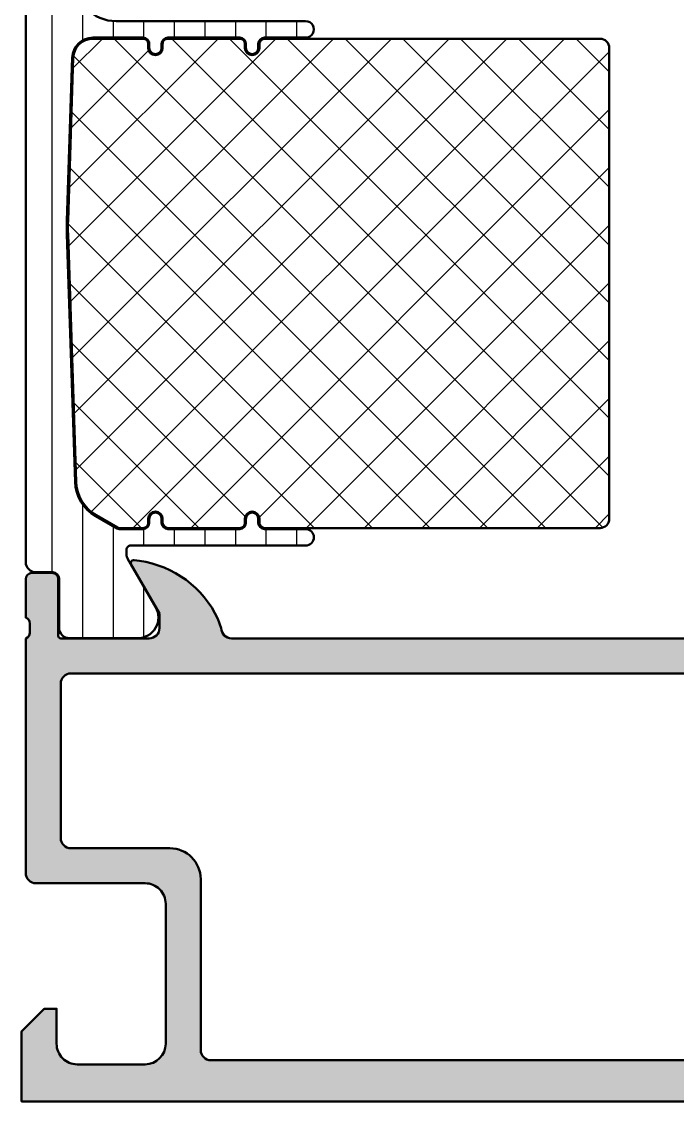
# Model space of a CAD drawing. Extents: x 0 to 79, y 0 to 85.
# Drawn here: x 0 to 31.9, y 0 to 52.5 of the extents above; entities that cross this region are included whole.
import ezdxf

# ---------------------------------------------------------------- set-up
doc = ezdxf.new("R2010")
doc.units = 0
for name, color, linetype, lineweight in [('0S-Alu contour', 7, 'Continuous', 50), ('0S-Alu hatch', 252, 'Continuous', 25), ('0S-Plastic contour', 254, 'Continuous', 50), ('0S-Plastic hatch', 253, 'Continuous', 25), ('0S-PT contour', 91, 'Continuous', 50), ('0S-PT hatch', 103, 'Continuous', 25)]:
    doc.layers.add(name, color=color, linetype=linetype, lineweight=lineweight)

# ---------------------------------------------------------------- blocks, each defined once
blk = doc.blocks.new('284454__B371FB88_C1BE_4C25_A998_9D3D87B2F1B3___806EB16A_FCE5_4821_B7F1_2B6D771B16FA_')
at = {"layer": '0S-Plastic hatch'}
h = blk.add_hatch(dxfattribs=at)
h.set_pattern_fill('ANSI31', color=256, scale=0.4680000000000001, angle=45, style=0)
h.set_pattern_definition([(90, (0, 0), (-1.4859, 0), [])])
edge = h.paths.add_edge_path()
edge.add_line((0.1999702453614239, 58.79000299999984), (0.1999702453614521, 26.20999699999977))
edge.add_arc((0.6999702453614522, 26.20999699999977), 0.5000000000000001, 180, 270.000000000008)
edge.add_line((0.6999702453615223, 25.70999699999978), (1.520302918618995, 25.70999699999989))
edge.add_ellipse((1.520302918618993, 25.40999699999982), major_axis=(-0.3000000000000718, 0), ratio=1, start_angle=180, end_angle=269.99999999999955, ccw=False)
edge.add_line((1.820302918619063, 25.40999699999988), (1.819968289312896, 23.00999861706357))
edge.add_arc((2.319964266751583, 23.00999597743858), 0.4999959774456543, 179.9996975182267, 270.0003024811965)
edge.add_line((2.319966906376748, 22.50999999999989), (5.635129593192914, 22.50999999999989))
edge.add_arc((5.647007036272789, 23.50992946068481), 0.9999999999998763, 269.3194566383534, 389.9999965993499)
edge.add_line((6.513032469733389, 24.00992940928394), (5.166957528631099, 26.34139991764101))
edge.add_ellipse((5.599970245361492, 26.59139989194055), major_axis=(-0.5000000000000034, 0), ratio=1, start_angle=0, end_angle=29.999996599341614, ccw=False)
edge.add_line((5.099970245361489, 26.59139989194054), (5.099970245361458, 26.8100127290799))
edge.add_ellipse((5.29997024536143, 26.81001272907992), major_axis=(-0.1999999999999726, 0), ratio=1, start_angle=269.99999999999545, end_angle=360, ccw=False)
edge.add_line((5.299970245361446, 27.01001272907989), (13.79997024536147, 27.01001272907983))
edge.add_arc((13.79997024536149, 27.41001272907983), 0.3999999999999915, 269.999999999998, 449.9999999999979)
edge.add_line((13.7999702453615, 27.81001272907982), (11.79997024536156, 27.81001272907984))
edge.add_ellipse((11.79997024536157, 28.1100127290799), major_axis=(-0.300000000000054, 0), ratio=1, start_angle=0, end_angle=89.9999999999979, ccw=False)
edge.add_line((11.49997024536152, 28.1100127290799), (11.49997024536143, 28.31001272907993))
edge.add_arc((11.19997024536147, 28.31001272907993), 0.2999999999999687, 0, 180)
edge.add_line((10.8999702453615, 28.31001272907993), (10.89997024536158, 28.11001272908003))
edge.add_ellipse((10.59997024536142, 28.11001272907995), major_axis=(-0.3000000000001641, 0), ratio=1, start_angle=90.00000000001262, end_angle=180, ccw=False)
edge.add_line((10.59997024536148, 27.81001272907979), (7.099970245361484, 27.81001272907988))
edge.add_ellipse((7.099970245361499, 28.1100127290799), major_axis=(-0.3000000000000256, 0), ratio=1, start_angle=0, end_angle=89.99999999999733, ccw=False)
edge.add_line((6.799970245361473, 28.1100127290799), (6.799970245361361, 28.31001272907993))
edge.add_arc((6.499970245361378, 28.31001272907993), 0.2999999999999829, 0, 180)
edge.add_line((6.199970245361395, 28.31001272907993), (6.19997024536148, 28.11001272907997))
edge.add_ellipse((5.899970245361455, 28.11001272907992), major_axis=(-0.3000000000000256, 0), ratio=1, start_angle=90.00000000000801, end_angle=180, ccw=False)
edge.add_line((5.899970245361497, 27.8100127290799), (4.735868630161048, 27.81001272907993))
edge.add_ellipse((4.73586863016105, 28.01001272871137), major_axis=(-0.1999999996314337, 0), ratio=1, start_angle=59.999999999992326, end_angle=89.99999999999949, ccw=False)
edge.add_line((4.63586863034531, 27.83680764827368), (3.599066147054584, 28.43540571210507))
edge.add_ellipse((4.599065981625605, 30.16745660626691), major_axis=(-1.999999992277225, 0), ratio=1, start_angle=1.7229977105125158, end_angle=60.000005344612816, ccw=False)
edge.add_line((2.599970245361485, 30.10732170492402), (2.205350815397518, 42.13201509160885))
edge.add_ellipse((12.19997024533678, 42.46001272908055), major_axis=(-9.999999999975328, 0), ratio=1, start_angle=-1.8796251589938038, end_angle=1.8796251589981239, ccw=False)
edge.add_line((2.205350815397489, 42.78801036655152), (2.463125166715554, 50.72281249282718))
edge.add_ellipse((3.462587109711956, 50.69001272907997), major_axis=(-1.000000000000007, 0), ratio=1, start_angle=269.99999999999943, end_angle=358.12037484100466, ccw=False)
edge.add_line((3.462587109711965, 51.69001272907998), (5.899970245361505, 51.69001272907991))
edge.add_ellipse((5.899970245361513, 51.39001272907995), major_axis=(-0.2999999999999616, 0), ratio=1, start_angle=180, end_angle=270.00000000000136, ccw=False)
edge.add_line((6.199970245361477, 51.39001272907997), (6.199970245361453, 51.19001272907993))
edge.add_arc((6.499970245361436, 51.19001272907991), 0.2999999999999829, 180, 360)
edge.add_line((6.799970245361419, 51.1900127290799), (6.799970245361418, 51.39001272907989))
edge.add_ellipse((7.099970245361376, 51.3900127290799), major_axis=(-0.2999999999999581, 0), ratio=1, start_angle=270.0000000000005, end_angle=360, ccw=False)
edge.add_line((7.099970245361373, 51.69001272907987), (10.59997024536163, 51.69001272907991))
edge.add_ellipse((10.59997024536163, 51.39001272907998), major_axis=(-0.2999999999999332, 0), ratio=1, start_angle=180, end_angle=269.9999999999993, ccw=False)
edge.add_line((10.89997024536156, 51.39001272908001), (10.89997024536147, 51.19001272907989))
edge.add_arc((11.19997024536147, 51.19001272907991), 0.2999999999999989, 180, 360)
edge.add_line((11.49997024536147, 51.19001272907993), (11.49997024536152, 51.39001272907991))
edge.add_ellipse((11.79997024536149, 51.39001272907996), major_axis=(-0.2999999999999705, 0), ratio=1, start_angle=270.0000000000024, end_angle=360, ccw=False)
edge.add_line((11.79997024536148, 51.69001272907992), (13.79997024536148, 51.69001272907991))
edge.add_arc((13.79997024536148, 52.0900127290799), 0.3999999999999915, 270, 450.0000000000002)
edge.add_line((13.79997024536147, 52.49001272907989), (4.587831657661139, 52.49001272907983))
edge.add_ellipse((4.587831657661096, 54.49001272907984), major_axis=(-2.000000000000007, 0), ratio=1, start_angle=-1.8796251589948838, end_angle=90.0000000000012, ccw=False)
edge.add_line((2.5889077716683, 54.55561225657423), (2.59997024536143, 54.89270375323552))
edge.add_ellipse((4.599065989344886, 54.83256885166052), major_axis=(-2.000000000000051, 0), ratio=1, start_angle=299.9999946553889, end_angle=358.2770022894899, ccw=False)
edge.add_line((3.599066150912401, 56.56461975251049), (4.599970164577694, 57.14249182557638))
edge.add_arc((4.099970245361392, 58.00851727600135), 1.000000000000034, 299.9999946553925, 360)
edge.add_line((5.099970245361427, 58.00851727600137), (5.099970245361491, 58.40860010805922))
edge.add_ellipse((5.599970245361473, 58.40860010805915), major_axis=(-0.4999999999999823, 0), ratio=1, start_angle=330.00000340065606, end_angle=360, ccw=False)
edge.add_line((5.166957528631107, 58.65860008235869), (6.513032469733504, 60.99007059071579))
edge.add_arc((5.647007036272892, 61.49007053931494), 0.9999999999999021, 330.0000034006489, 450.6805433616455)
edge.add_line((5.635129593193034, 62.48999999999989), (2.319966906376628, 62.48999999999989))
edge.add_arc((2.319964266751473, 61.99000402256109), 0.4999959774457751, 89.99969751880467, 180.0003024817733)
edge.add_line((1.819968289312665, 61.99000138293609), (1.820302918618949, 59.59000299999985))
edge.add_ellipse((1.520302918618929, 59.59000299999986), major_axis=(-0.3000000000000196, 0), ratio=1, start_angle=90.00000000001342, end_angle=180, ccw=False)
edge.add_line((1.520302918618999, 59.29000299999984), (0.6999702453614196, 59.29000299999984))
edge.add_arc((0.6999702453614216, 58.79000299999984), 0.5, 90.00000000000021, 180)
at = {"layer": '0S-Plastic contour', "color": 7}
for points in [[(5.635129593193034, 62.48999999999989), (2.319966906376628, 62.48999999999989)], [(1.819968289312665, 61.99000138293609), (1.820302918618949, 59.59000299999985)], [(5.166957528631107, 58.65860008235869), (6.513032469733504, 60.99007059071579)], [(0.1999702453614239, 58.79000299999984), (0.1999702453614521, 26.20999699999977)], [(1.520302918618999, 59.29000299999984), (0.6999702453614196, 59.29000299999984)], [(5.099970245361427, 58.00851727600137), (5.099970245361491, 58.40860010805922)], [(3.599066150912401, 56.56461975251049), (4.599970164577694, 57.14249182557638)], [(2.5889077716683, 54.55561225657423), (2.59997024536143, 54.89270375323552)], [(13.79997024536147, 52.49001272907989), (4.587831657661139, 52.49001272907983)], [(3.462587109711965, 51.69001272907998), (5.899970245361505, 51.69001272907991)], [(7.099970245361373, 51.69001272907987), (10.59997024536163, 51.69001272907991)], [(11.79997024536148, 51.69001272907992), (13.79997024536148, 51.69001272907991)], [(6.199970245361477, 51.39001272907997), (6.199970245361453, 51.19001272907993)], [(6.799970245361419, 51.1900127290799), (6.799970245361418, 51.39001272907989)], [(10.89997024536156, 51.39001272908001), (10.89997024536147, 51.19001272907989)], [(11.49997024536147, 51.19001272907993), (11.49997024536152, 51.39001272907991)], [(2.205350815397489, 42.78801036655152), (2.463125166715554, 50.72281249282718)], [(2.599970245361485, 30.10732170492402), (2.205350815397518, 42.13201509160885)], [(4.63586863034531, 27.83680764827368), (3.599066147054584, 28.43540571210507)], [(5.899970245361497, 27.8100127290799), (4.735868630161048, 27.81001272907993)], [(6.199970245361395, 28.31001272907993), (6.19997024536148, 28.11001272907997)], [(6.799970245361473, 28.1100127290799), (6.799970245361361, 28.31001272907993)], [(10.59997024536148, 27.81001272907979), (7.099970245361484, 27.81001272907988)], [(10.8999702453615, 28.31001272907993), (10.89997024536158, 28.11001272908003)], [(11.49997024536152, 28.1100127290799), (11.49997024536143, 28.31001272907993)], [(13.7999702453615, 27.81001272907982), (11.79997024536156, 27.81001272907984)], [(5.099970245361489, 26.59139989194054), (5.099970245361458, 26.8100127290799)], [(5.299970245361446, 27.01001272907989), (13.79997024536147, 27.01001272907983)], [(6.513032469733389, 24.00992940928394), (5.166957528631099, 26.34139991764101)], [(0.6999702453615223, 25.70999699999978), (1.520302918618995, 25.70999699999989)], [(1.820302918619063, 25.40999699999988), (1.819968289312896, 23.00999861706357)], [(2.319966906376748, 22.50999999999989), (5.635129593192914, 22.50999999999989)]]:
    blk.add_lwpolyline(points, dxfattribs=at)
for centre, radius, start, end in [((2.319964266751473, 61.99000402256109), 0.4999959774457751, 89.99969751880467, 180.0003024817733), ((5.647007036272892, 61.49007053931494), 0.9999999999999021, 330.0000034006489, 90.68054336164558), ((0.6999702453614216, 58.79000299999984), 0.5, 90.00000000000021, 180), ((4.099970245361392, 58.00851727600135), 1.000000000000034, 299.9999946553925, 0), ((13.79997024536148, 52.0900127290799), 0.3999999999999915, 270, 90.00000000000026), ((6.499970245361436, 51.19001272907991), 0.2999999999999829, 180, 0), ((11.19997024536147, 51.19001272907991), 0.2999999999999989, 180, 0), ((6.499970245361378, 28.31001272907993), 0.2999999999999829, 0, 180), ((11.19997024536147, 28.31001272907993), 0.2999999999999687, 0, 180), ((13.79997024536149, 27.41001272907983), 0.3999999999999915, 269.999999999998, 89.99999999999797), ((0.6999702453614522, 26.20999699999977), 0.5000000000000001, 180, 270.000000000008), ((5.647007036272789, 23.50992946068481), 0.9999999999998763, 269.3194566383534, 29.9999965993499), ((2.319964266751583, 23.00999597743858), 0.4999959774456543, 179.9996975182267, 270.0003024811965)]:
    blk.add_arc(centre, radius, start, end, dxfattribs=at)
at = {"layer": '0S-Plastic contour', "color": 7, "extrusion": (0, 0, -1)}
for centre, radius, start, end in [((-1.520302918618929, 59.59000299999986), 0.3000000000000196, 180, 269.9999999999866), ((-5.599970245361473, 58.40860010805915), 0.4999999999999823, 0, 29.99999659934392), ((-4.599065989344886, 54.83256885166052), 2.000000000000051, 1.722997710510139, 60.00000534461111), ((-4.587831657661096, 54.49001272907984), 2.000000000000007, 269.9999999999988, 1.879625158994947), ((-3.462587109711956, 50.69001272907997), 1.000000000000007, 1.879625158995334, 90.00000000000055), ((-5.899970245361513, 51.39001272907995), 0.2999999999999616, 89.99999999999864, 180), ((-7.099970245361376, 51.3900127290799), 0.2999999999999581, 0, 89.99999999999947), ((-10.59997024536163, 51.39001272907998), 0.2999999999999332, 90.00000000000067, 180), ((-11.79997024536149, 51.39001272907996), 0.2999999999999705, 0, 89.99999999999763), ((-12.19997024533678, 42.46001272908055), 9.999999999975328, 358.1203748410019, 1.879625158993783), ((-4.599065981625605, 30.16745660626691), 1.999999992277225, 299.9999946553872, 358.2770022894875), ((-4.73586863016105, 28.01001272871137), 0.1999999996314337, 270.0000000000005, 300.0000000000077), ((-5.899970245361455, 28.11001272907992), 0.3000000000000256, 180, 269.999999999992), ((-7.099970245361499, 28.1100127290799), 0.3000000000000256, 270.0000000000027, 0), ((-10.59997024536142, 28.11001272907995), 0.3000000000001641, 180, 269.9999999999874), ((-11.79997024536157, 28.1100127290799), 0.300000000000054, 270.0000000000021, 0), ((-5.29997024536143, 26.81001272907992), 0.1999999999999726, 0, 90.00000000000458), ((-5.599970245361492, 26.59139989194055), 0.5000000000000034, 330.0000034006584, 0), ((-1.520302918618993, 25.40999699999982), 0.3000000000000718, 90.00000000000047, 180)]:
    blk.add_arc(centre, radius, start, end, dxfattribs=at)
blk = doc.blocks.new('371220__933DE8E1_5799_4D68_A2CE_E2960066AD4D_')
at = {"layer": '0S-PT hatch'}
h = blk.add_hatch(dxfattribs=at)
h.set_pattern_fill('ANSI37', color=256, scale=0.625, angle=90, style=0)
h.set_pattern_definition([(135, (0, 0), (-1.403165018917055, -1.403165018917055), []), (225, (0, 0), (1.403165018917055, -1.403165018917055), [])])
edge = h.paths.add_edge_path()
edge.add_line((28.54997024536143, 51.19001272907988), (28.54997024536146, 28.3100127290799))
edge.add_ellipse((28.09997024536149, 28.31001272907988), major_axis=(-0.4499999999999745, 0), ratio=1, start_angle=90.00000000000051, end_angle=180, ccw=False)
edge.add_line((28.09997024536149, 27.8600127290799), (11.79997024536145, 27.86001272907985))
edge.add_ellipse((11.79997024536147, 28.11001272907985), major_axis=(-0.2500000000000071, 0), ratio=1, start_angle=0, end_angle=89.99999999999471, ccw=False)
edge.add_line((11.54997024536146, 28.11001272907985), (11.54997024536143, 28.3100127290799))
edge.add_arc((11.19997024536141, 28.31001272907989), 0.3500000000000263, 0, 180)
edge.add_line((10.84997024536138, 28.31001272907989), (10.84997024536149, 28.11001272907989))
edge.add_ellipse((10.59997024536142, 28.11001272907992), major_axis=(-0.250000000000071, 0), ratio=1, start_angle=89.99999999999432, end_angle=180, ccw=False)
edge.add_line((10.5999702453614, 27.86001272907985), (7.099970245361434, 27.86001272907985))
edge.add_ellipse((7.099970245361457, 28.11001272907989), major_axis=(-0.2500000000000391, 0), ratio=1, start_angle=0, end_angle=89.99999999999471, ccw=False)
edge.add_line((6.849970245361418, 28.11001272907989), (6.849970245361446, 28.3100127290799))
edge.add_arc((6.499970245361421, 28.31001272907989), 0.3500000000000254, 0, 180)
edge.add_line((6.149970245361395, 28.31001272907989), (6.149970245361509, 28.1100127290799))
edge.add_ellipse((5.899970245361462, 28.11001272907995), major_axis=(-0.2500000000000471, 0), ratio=1, start_angle=89.99999999998857, end_angle=180, ccw=False)
edge.add_line((5.899970245361412, 27.8600127290799), (4.735868630161136, 27.8600127290799))
edge.add_ellipse((4.735868632493928, 28.0100127374172), major_axis=(-0.1500000083372975, 0), ratio=1, start_angle=59.99999910894479, end_angle=89.99999910893928, ccw=False)
edge.add_line((4.660868626305035, 27.88010892079561), (3.62406614301528, 28.47870698462634))
edge.add_ellipse((4.599065981625601, 30.16745660626682), major_axis=(-1.949999992277185, 0), ratio=1, start_angle=1.7210023746736738, end_angle=60.00000534460838, ccw=False)
edge.add_line((2.649945598289495, 30.10889295589612), (2.255323912547368, 42.13365507979569))
edge.add_ellipse((12.20022216662418, 42.46001277071365), major_axis=(-9.950251787083644, 0), ratio=1, start_angle=-1.8796724993542853, end_angle=1.8795778186369034, ccw=False)
edge.add_line((2.255324451863852, 42.78638689547863), (2.513098263865286, 50.72117250463975))
edge.add_ellipse((3.46258710971192, 50.69001272907989), major_axis=(-0.9500000000000595, 0), ratio=1, start_angle=269.99999999999864, end_angle=358.12037484100387, ccw=False)
edge.add_line((3.462587109711942, 51.64001272907995), (5.899970245361443, 51.64001272907992))
edge.add_ellipse((5.899970245361452, 51.39001272907991), major_axis=(-0.25, 0), ratio=1, start_angle=180, end_angle=270.00000000000205, ccw=False)
edge.add_line((6.149970245361452, 51.39001272907993), (6.149970245361452, 51.1900127290799))
edge.add_arc((6.499970245361435, 51.1900127290799), 0.3499999999999828, 180, 360)
edge.add_line((6.849970245361418, 51.19001272907991), (6.849970245361418, 51.39001272907989))
edge.add_ellipse((7.099970245361395, 51.3900127290799), major_axis=(-0.2499999999999769, 0), ratio=1, start_angle=269.9999999999986, end_angle=360, ccw=False)
edge.add_line((7.099970245361401, 51.64001272907988), (10.59997024536152, 51.6400127290799))
edge.add_ellipse((10.59997024536154, 51.39001272907993), major_axis=(-0.2499999999999645, 0), ratio=1, start_angle=180, end_angle=270.0000000000045, ccw=False)
edge.add_line((10.8499702453615, 51.39001272907995), (10.84997024536147, 51.19001272907991))
edge.add_arc((11.19997024536145, 51.1900127290799), 0.3499999999999837, 180, 360)
edge.add_line((11.54997024536144, 51.19001272907989), (11.54997024536146, 51.39001272907995))
edge.add_ellipse((11.7999702453614, 51.39001272907996), major_axis=(-0.2499999999999396, 0), ratio=1, start_angle=270.00000000000284, end_angle=360, ccw=False)
edge.add_line((11.79997024536139, 51.6400127290799), (28.09997024536141, 51.64001272907992))
edge.add_ellipse((28.09997024536141, 51.19001272907989), major_axis=(-0.4500000000000242, 0), ratio=1, start_angle=180, end_angle=270.00000000000045, ccw=False)
at = {"layer": '0S-PT contour', "color": 7}
for points in [[(3.462587109711942, 51.64001272907995), (5.899970245361443, 51.64001272907992)], [(7.099970245361401, 51.64001272907988), (10.59997024536152, 51.6400127290799)], [(11.79997024536139, 51.6400127290799), (28.09997024536141, 51.64001272907992)], [(6.149970245361452, 51.39001272907993), (6.149970245361452, 51.1900127290799)], [(6.849970245361418, 51.19001272907991), (6.849970245361418, 51.39001272907989)], [(10.8499702453615, 51.39001272907995), (10.84997024536147, 51.19001272907991)], [(11.54997024536144, 51.19001272907989), (11.54997024536146, 51.39001272907995)], [(28.54997024536143, 51.19001272907988), (28.54997024536146, 28.3100127290799)], [(2.255324451863852, 42.78638689547863), (2.513098263865286, 50.72117250463975)], [(2.649945598289495, 30.10889295589612), (2.255323912547368, 42.13365507979569)], [(4.660868626305035, 27.88010892079561), (3.62406614301528, 28.47870698462634)], [(5.899970245361412, 27.8600127290799), (4.735868630161136, 27.8600127290799)], [(6.149970245361395, 28.31001272907989), (6.149970245361509, 28.1100127290799)], [(6.849970245361418, 28.11001272907989), (6.849970245361446, 28.3100127290799)], [(10.5999702453614, 27.86001272907985), (7.099970245361434, 27.86001272907985)], [(10.84997024536138, 28.31001272907989), (10.84997024536149, 28.11001272907989)], [(11.54997024536146, 28.11001272907985), (11.54997024536143, 28.3100127290799)], [(28.09997024536149, 27.8600127290799), (11.79997024536145, 27.86001272907985)]]:
    blk.add_lwpolyline(points, dxfattribs=at)
at = {"layer": '0S-PT contour', "color": 7, "extrusion": (0, 0, -1)}
for centre, radius, start, end in [((-3.46258710971192, 50.69001272907989), 0.9500000000000596, 1.87962515899611, 90.00000000000138), ((-5.899970245361452, 51.39001272907991), 0.25, 89.99999999999797, 180), ((-7.099970245361395, 51.3900127290799), 0.2499999999999769, 0, 90.00000000000142), ((-10.59997024536154, 51.39001272907993), 0.2499999999999645, 89.99999999999552, 180), ((-11.7999702453614, 51.39001272907996), 0.2499999999999396, 0, 89.99999999999714), ((-28.09997024536141, 51.19001272907989), 0.4500000000000242, 89.99999999999955, 180), ((-12.20022216662418, 42.46001277071365), 9.950251787083644, 358.1204221813631, 1.879672499354347), ((-4.599065981625601, 30.16745660626682), 1.949999992277185, 299.9999946553916, 358.2789976253263), ((-4.735868632493928, 28.0100127374172), 0.1500000083372975, 270.0000008910607, 300.0000008910552), ((-5.899970245361462, 28.11001272907995), 0.2500000000000471, 180, 270.0000000000114), ((-7.099970245361457, 28.11001272907989), 0.2500000000000391, 270.0000000000053, 0), ((-10.59997024536142, 28.11001272907992), 0.250000000000071, 180, 270.0000000000057), ((-11.79997024536147, 28.11001272907985), 0.2500000000000071, 270.0000000000053, 0), ((-28.09997024536149, 28.31001272907988), 0.4499999999999745, 180, 269.9999999999995)]:
    blk.add_arc(centre, radius, start, end, dxfattribs=at)
at = {"layer": '0S-PT contour', "color": 7}
for centre, radius, start, end in [((6.499970245361435, 51.1900127290799), 0.3499999999999828, 180, 0), ((11.19997024536145, 51.1900127290799), 0.3499999999999837, 180, 0), ((6.499970245361421, 28.31001272907989), 0.3500000000000254, 0, 180), ((11.19997024536141, 28.31001272907989), 0.3500000000000263, 0, 180)]:
    blk.add_arc(centre, radius, start, end, dxfattribs=at)
blk = doc.blocks.new('398770__A456EE40_8FD0_49AD_927B_49CC453C5081_')
at = {"layer": '0S-Alu hatch'}
h = blk.add_hatch(color=256, dxfattribs=at)
edge = h.paths.add_edge_path()
edge.add_line((0.1999702453614418, 22.49999999999989), (0.1999702453609871, 11.10002365112257))
edge.add_arc((0.7000122070306248, 11.10002365112262), 0.5000419616696377, 180, 270.0000000000196)
edge.add_line((0.7000122070307953, 10.59998168945299), (6.000017144357343, 10.59998168945299))
edge.add_ellipse((6.000022765709815, 9.600021599520488), major_axis=(-0.9999600899483005, 0), ratio=1, start_angle=179.9996779077392, end_angle=270.00032209262656, ccw=False)
edge.add_line((6.999982855642315, 9.600015978168244), (7.00001714435757, 2.799992370605764))
edge.add_ellipse((5.999997319787689, 2.800019824750077), major_axis=(-1.000019824946739, 0), ratio=1, start_angle=90.0011358416669, end_angle=179.9984270247563, ccw=False)
edge.add_line((6.00001714435757, 1.799999999999841), (2.700012207031136, 1.800000000000068))
edge.add_ellipse((2.699981135668792, 2.799968928637724), major_axis=(-0.9999689291203862, 0), ratio=1, start_angle=-0.001780313160793412, end_angle=90.0017803132422, ccw=False)
edge.add_line((1.700012207031136, 2.800000000000181), (1.700012207030681, 4.500000000000227))
edge.add_line((1.700012207030681, 4.500000000000227), (1.100006103515511, 4.500000000000113))
edge.add_line((1.100006103515511, 4.500000000000113), (-2.274e-13, 3.399993896484602))
edge.add_line((-2.274e-13, 3.399993896484602), (0, 0))
edge.add_line((0, 0), (72.6489868164058, 1.137e-13))
edge.add_arc((72.64724314394196, 1.003395307265822), 1.003396822317323, 270.0995669122043, 329.9020425270443)
edge.add_line((73.5153512686096, 0.5002119739542649), (78.86598624847511, 9.768720286930943))
edge.add_arc((77.99993896484251, 10.26868238800923), 1.000000000001008, 330.0025073408368, 360)
edge.add_line((78.99993896484352, 10.26868238800955), (78.99993896484341, 14.50000000000011))
edge.add_arc((78.49995304074022, 14.50001407790396), 0.4999859243013853, 359.9983867455008, 449.9946187137128)
edge.add_line((78.5, 15.00000000000011), (77.19995117187464, 15.00000000000011))
edge.add_arc((77.19998807066366, 14.49996310121133), 0.5000369001501985, 90.00422797773614, 179.9957720222162)
edge.add_line((76.69995117187489, 14.50000000000045), (76.699951171875, 14.00000000000011))
edge.add_line((76.699951171875, 14.00000000000011), (77.699951171875, 14.00000000000023))
edge.add_line((77.699951171875, 14.00000000000023), (77.69995117187466, 12.49999999999977))
edge.add_ellipse((76.70002533543195, 12.49992583644282), major_axis=(-0.9999258391930339, 0), ratio=1, start_angle=89.99575042603112, end_angle=180.0042495739118, ccw=False)
edge.add_line((76.69995117187489, 11.50000000000011), (72.69998168945301, 11.50000000000011))
edge.add_ellipse((72.69997606790788, 12.49999437845498), major_axis=(-0.9999943784706674, 0), ratio=1, start_angle=-0.0003220922610012167, end_angle=90.00032209262088, ccw=False)
edge.add_line((71.69998168945301, 12.50000000000011), (71.69998168945301, 14.00000000000011))
edge.add_line((71.69998168945301, 14.00000000000011), (72.69998168945301, 14.00000000000011))
edge.add_line((72.69998168945301, 14.00000000000011), (72.69998168945301, 14.50000000000011))
edge.add_arc((72.19999200956354, 14.50001032011065), 0.4999896799959737, 359.9988173777201, 450.0011826219647)
edge.add_line((72.19998168945301, 15.00000000000011), (70.8999633789058, 15.00000000000011))
edge.add_arc((70.8999930588769, 14.49997032002923), 0.5000296808517276, 90.00340087228138, 179.9965991277354)
edge.add_line((70.39996337890602, 14.50000000000045), (70.39996337890591, 12.19999980926525))
edge.add_ellipse((69.89994932998142, 12.20001385818972), major_axis=(-0.5000140491218368, 0), ratio=1, start_angle=90.0016098429632, end_angle=179.9983901568687, ccw=False)
edge.add_line((69.89996337890625, 11.69999980926525), (64.49999999999989, 11.69999980926525))
edge.add_ellipse((64.49997693661766, 12.19997674588302), major_axis=(-0.4999769371497126, 0), ratio=1, start_angle=-0.0026429908801901547, end_angle=90.00264299083688, ccw=False)
edge.add_line((63.99999999999988, 12.19999980926548), (63.99995422363236, 19.29999999999995))
edge.add_arc((63.49996948218847, 19.30001525832347), 0.499984741676709, 359.9982514715724, 450.0000000005593)
edge.add_line((63.49996948218358, 19.80000000000018), (61.499961853022, 19.80000000000007))
edge.add_ellipse((61.49994659493636, 20.29998474173505), major_axis=(-0.4999847419678005, 0), ratio=1, start_angle=0.0008742896432067937, end_angle=90.00174850117799, ccw=False)
edge.add_line((60.99996185302678, 20.29997711235058), (60.99992752301091, 22.50000000000014))
edge.add_ellipse((61.07876396955396, 22.76752059199326), major_axis=(-0.2788950563274398, 0), ratio=1, start_angle=-1.1645893740957263, end_angle=73.58012358050672, ccw=False)
edge.add_line((60.79992652301091, 22.77318899999163), (60.79992652301092, 23.22678299999164))
edge.add_ellipse((61.07879461865408, 23.2324436594687), major_axis=(-0.2789255417371504, 0), ratio=1, start_angle=-73.57540544464342, end_angle=1.1628700728853119, ccw=False)
edge.add_line((60.99992752301091, 23.49998699999163), (60.99992752301091, 25.37999800000014))
edge.add_arc((60.6999275230109, 25.37999800000015), 0.3000000000000043, 0, 89.99999999999864)
edge.add_line((60.69992752301091, 25.67999800000015), (59.71995320396811, 25.67999800000015))
edge.add_arc((59.71995320396811, 25.37999800000015), 0.3000000000000043, 90, 180)
edge.add_line((59.41995320396811, 25.37999800000015), (59.41995320396812, 22.62000000000016))
edge.add_ellipse((59.29995320396772, 22.62000000000015), major_axis=(-0.1200000000004024, 0), ratio=1, start_angle=89.9999999999967, end_angle=180, ccw=False)
edge.add_line((59.29995320396771, 22.49999999999975), (54.99993515240579, 22.5))
edge.add_ellipse((54.99992483229502, 22.99998967988936), major_axis=(-0.4999896799958635, 0), ratio=1, start_angle=-0.0011826219716795094, end_angle=90.00118262199078, ccw=False)
edge.add_line((54.49993515240567, 22.99999999999954), (54.49993515240532, 23.69999694824333))
edge.add_line((54.49993515240532, 23.69999694824333), (55.88817978131169, 26.10452270507801))
edge.add_arc((55.76121506825007, 26.1612041957617), 0.1390425465422194, 335.9423438027615, 446.6072913619639)
edge.add_line((55.76944351422219, 26.30000305175781), (55.7291145347267, 26.29452514648426))
edge.add_line((55.7291145347267, 26.29452514648426), (55.46851730572552, 26.26844787597645))
edge.add_arc((56.18897282517527, 21.32077348803889), 4.999853798318398, 98.28489453358702, 154.8580559001014)
edge.add_line((51.66281509625355, 23.44502258300895), (51.49991533273317, 22.99994584844717))
edge.add_ellipse((50.99990082508759, 23.00001451026492), major_axis=(-0.5000145123598821, 0), ratio=1, start_angle=90.00524486561812, end_angle=179.9921321636179, ccw=False)
edge.add_line((50.99994659650292, 22.5), (10.19995117186954, 22.50000000000011))
edge.add_ellipse((10.19999694328461, 23.00001451026443), major_axis=(-0.5000145123592799, 0), ratio=1, start_angle=0.007867836382104088, end_angle=89.99475513441172, ccw=False)
edge.add_line((9.69998243563964, 22.9999458484466), (9.537082672119025, 23.44502258300804))
edge.add_arc((5.010924943195323, 21.32077348803706), 4.999853798320586, 25.14194409989846, 81.71510546641339)
edge.add_line((5.731380462645347, 26.26844787597679), (5.470783233642123, 26.29452514648438))
edge.add_line((5.470783233642123, 26.29452514648438), (5.430454254149935, 26.30000305175781))
edge.add_arc((5.438682700121892, 26.16120419576168), 0.1390425465422333, 93.3927086379671, 204.0576561971868)
edge.add_line((5.311717987060205, 26.1045227050781), (6.699962615966342, 23.6999969482423))
edge.add_line((6.699962615966342, 23.6999969482423), (6.699962615965887, 22.99999999999989))
edge.add_ellipse((6.199972936076957, 22.99998967988916), major_axis=(-0.4999896799954363, 0), ratio=1, start_angle=89.998817378078, end_angle=180.0011826222799, ccw=False)
edge.add_line((6.199962615966796, 22.50000000000023), (1.899944564404249, 22.49999999999986))
edge.add_ellipse((1.899944564404256, 22.61999999999988), major_axis=(-0.1200000000000259, 0), ratio=1, start_angle=0, end_angle=89.9999999999967, ccw=False)
edge.add_line((1.779944564404228, 22.61999999999988), (1.779944564404228, 25.37999799999989))
edge.add_arc((1.479944564404226, 25.37999799999988), 0.3000000000000043, 0, 90.00000000000102)
edge.add_line((1.47994456440422, 25.67999799999988), (0.4999702453614411, 25.67999799999988))
edge.add_arc((0.4999702453614471, 25.37999799999988), 0.3000000000000053, 90.00000000000115, 180)
edge.add_line((0.1999702453614418, 25.37999799999988), (0.1999702453614418, 23.49998699999137))
edge.add_ellipse((0.1211031497182741, 23.23244365946842), major_axis=(-0.2789255417371508, 0), ratio=1, start_angle=178.837129927112, end_angle=253.5754054446454, ccw=False)
edge.add_line((0.399971245361442, 23.22678299999136), (0.399971245361442, 22.77318899999138))
edge.add_ellipse((0.1211337988184016, 22.767520591993), major_axis=(-0.2788950563274275, 0), ratio=1, start_angle=106.4198764194918, end_angle=181.1645893740976, ccw=False)
edge = h.paths.add_edge_path()
edge.add_ellipse((2.39999999999955, 20.29999694824241), major_axis=(-0.4999999999998011, 0), ratio=1, start_angle=269.9999999999642, end_angle=360, ccw=False)
edge.add_line((2.399999999999863, 20.79999694824221), (51.69995880126919, 20.79999694824232))
edge.add_ellipse((51.69996244062559, 20.30000058759839), major_axis=(-0.4999963606571788, 0), ratio=1, start_angle=179.9995829571355, end_angle=270.00041704256006, ccw=False)
edge.add_line((52.19995880126953, 20.29999694824176), (52.19995880126919, 18.79999694825255))
edge.add_arc((52.69997406151354, 18.80001220586714), 0.5000152604771332, 180.0017483404038, 269.9938803366862)
edge.add_line((52.69992065574673, 18.29999694824209), (53.39995880126366, 18.29999694824232))
edge.add_arc((53.39998932117556, 18.79996643211946), 0.4999694848086627, 269.9965024622555, 360.0078688581631)
edge.add_line((53.89995880126912, 18.80003509666994), (53.89995880126912, 20.29999694823152))
edge.add_ellipse((54.3999588015404, 20.29999694824218), major_axis=(-0.5000000002712851, 0), ratio=1, start_angle=269.9982514721887, end_angle=360, ccw=False)
edge.add_line((54.3999740603241, 20.79999694828064), (58.79995880126398, 20.79999694771835))
edge.add_ellipse((58.79998168980171, 20.3000198358435), major_axis=(-0.4999771123987529, 0), ratio=1, start_angle=179.9965027830656, end_angle=270.00262295328923, ccw=False)
edge.add_line((59.29995880126909, 20.29998931826526), (59.29995880126887, 19.59999694821078))
edge.add_arc((60.79995117218499, 19.59998931869262), 1.499992370935522, 179.9997085728981, 270.0014571138456)
edge.add_line((60.79998931914224, 18.09999694824216), (61.79996219046779, 18.09996304042591))
edge.add_ellipse((61.79997744962398, 17.59998168901373), major_axis=(-0.4999813516450267, 0), ratio=1, start_angle=179.9965028364244, end_angle=270.0017486357154, ccw=False)
edge.add_line((62.29995880033766, 17.59995117164249), (62.30001220703115, 10.99999675750769))
edge.add_arc((63.29949653564907, 10.99948111010295), 0.9994844616326163, 179.9704403395422, 270.0295596604386)
edge.add_line((63.30001218305347, 9.999996781485036), (75.30459711213257, 9.999999659914353))
edge.add_ellipse((75.30459735191015, 8.999999659914177), major_axis=(-1.000000000000204, 0), ratio=1, start_angle=150.0025073408156, end_angle=270.0000137382432, ccw=False)
edge.add_line((76.17064463554186, 8.50003755883597), (72.70689329870925, 2.500037898921732))
edge.add_ellipse((71.84084601507755, 3.000000000000419), major_axis=(-1.000000000000419, 0), ratio=1, start_angle=89.9999999999796, end_angle=150.0025073407911, ccw=False)
edge.add_line((71.8408460150772, 2), (54.39998168945294, 2))
edge.add_ellipse((54.39996880787671, 2.499987118423888), major_axis=(-0.4999871185898276, 0), ratio=1, start_angle=-0.0014761578452748836, end_angle=90.00147615793247, ccw=False)
edge.add_line((53.89998168945282, 2.499999999999886), (53.89998168945294, 4.000000000000227))
edge.add_arc((53.39999712610984, 4.000015436657008), 0.4999845635814028, 359.9982310347787, 450.0017689651539)
edge.add_line((53.39998168945328, 4.500000000000113), (52.69998168945267, 4.500000000000113))
edge.add_arc((52.69996625279614, 4.000015436656866), 0.4999845635815449, 89.99823103484933, 180.0017689652214)
edge.add_line((52.1999816894529, 4.000000000000113), (52.1999816894529, 2.499999999999545))
edge.add_ellipse((51.69997894789415, 2.4999951121807), major_axis=(-0.5000027415826342, 0), ratio=1, start_angle=90.00031415775521, end_angle=180.0005601002396, ccw=False)
edge.add_line((51.69998168945278, 1.999992370605582), (9.200007267641922, 2.000000000000113))
edge.add_ellipse((9.200031408318038, 2.500043214118676), major_axis=(-0.5000432147012847, 0), ratio=1, start_angle=0.0027660786490741884, end_angle=89.99723392135718, ccw=False)
edge.add_line((8.699988194199477, 2.500019073443127), (8.700007267641922, 10.79998168945303))
edge.add_arc((7.200007267642149, 10.79998168945303), 1.499999999999772, 0, 90)
edge.add_line((7.200007267642149, 12.29998168945281), (2.399999999999749, 12.29998168945292))
edge.add_ellipse((2.39999999999992, 12.7999816894532), major_axis=(-0.5000000000002843, 0), ratio=1, start_angle=0, end_angle=89.99999999998039, ccw=False)
edge.add_line((1.899999999999636, 12.79998168945337), (1.899999999999749, 20.29999694824241))
at = {"layer": '0S-Alu contour', "color": 7}
for points in [[(5.731380462645347, 26.26844787597679), (5.470783233642123, 26.29452514648438), (5.430454254149935, 26.30000305175781)], [(55.76944351422219, 26.30000305175781), (55.7291145347267, 26.29452514648426), (55.46851730572552, 26.26844787597645)], [(5.311717987060205, 26.1045227050781), (6.699962615966342, 23.6999969482423), (6.699962615965887, 22.99999999999989)], [(54.49993515240567, 22.99999999999954), (54.49993515240532, 23.69999694824333), (55.88817978131169, 26.10452270507801)], [(0.1999702453614418, 25.37999799999988), (0.1999702453614418, 23.49998699999137)], [(1.47994456440422, 25.67999799999988), (0.4999702453614411, 25.67999799999988)], [(1.779944564404228, 22.61999999999988), (1.779944564404228, 25.37999799999989)], [(59.41995320396811, 25.37999800000015), (59.41995320396812, 22.62000000000016)], [(60.69992752301091, 25.67999800000015), (59.71995320396811, 25.67999800000015)], [(60.99992752301091, 23.49998699999163), (60.99992752301091, 25.37999800000014)], [(0.399971245361442, 23.22678299999136), (0.399971245361442, 22.77318899999138)], [(9.69998243563964, 22.9999458484466), (9.537082672119025, 23.44502258300804)], [(51.66281509625355, 23.44502258300895), (51.49991533273317, 22.99994584844717)], [(60.79992652301091, 22.77318899999163), (60.79992652301092, 23.22678299999164)], [(0.1999702453614418, 22.49999999999989), (0.1999702453609871, 11.10002365112257)], [(6.199962615966796, 22.50000000000023), (1.899944564404249, 22.49999999999986)], [(50.99994659650292, 22.5), (10.19995117186954, 22.50000000000011)], [(59.29995320396771, 22.49999999999975), (54.99993515240579, 22.5)], [(60.99996185302678, 20.29997711235058), (60.99992752301091, 22.50000000000014)], [(2.399999999999863, 20.79999694824221), (51.69995880126919, 20.79999694824232)], [(54.3999740603241, 20.79999694828064), (58.79995880126398, 20.79999694771835)], [(1.899999999999636, 12.79998168945337), (1.899999999999749, 20.29999694824241)], [(52.19995880126953, 20.29999694824176), (52.19995880126919, 18.79999694825255)], [(53.89995880126912, 18.80003509666994), (53.89995880126912, 20.29999694823152)], [(59.29995880126909, 20.29998931826526), (59.29995880126887, 19.59999694821078)], [(63.49996948218358, 19.80000000000018), (61.499961853022, 19.80000000000007)], [(63.99999999999988, 12.19999980926548), (63.99995422363236, 19.29999999999995)], [(52.69992065574673, 18.29999694824209), (53.39995880126366, 18.29999694824232)], [(60.79998931914224, 18.09999694824216), (61.79996219046779, 18.09996304042591)], [(62.29995880033766, 17.59995117164249), (62.30001220703115, 10.99999675750769)], [(72.19998168945301, 15.00000000000011), (70.8999633789058, 15.00000000000011)], [(78.5, 15.00000000000011), (77.19995117187464, 15.00000000000011)], [(70.39996337890602, 14.50000000000045), (70.39996337890591, 12.19999980926525)], [(71.69998168945301, 12.50000000000011), (71.69998168945301, 14.00000000000011), (72.69998168945301, 14.00000000000011), (72.69998168945301, 14.50000000000011)], [(76.69995117187489, 14.50000000000045), (76.699951171875, 14.00000000000011), (77.699951171875, 14.00000000000023), (77.69995117187466, 12.49999999999977)], [(78.99993896484352, 10.26868238800955), (78.99993896484341, 14.50000000000011)], [(7.200007267642149, 12.29998168945281), (2.399999999999749, 12.29998168945292)], [(69.89996337890625, 11.69999980926525), (64.49999999999989, 11.69999980926525)], [(76.69995117187489, 11.50000000000011), (72.69998168945301, 11.50000000000011)], [(0.7000122070307953, 10.59998168945299), (6.000017144357343, 10.59998168945299)], [(8.699988194199477, 2.500019073443127), (8.700007267641922, 10.79998168945303)], [(63.30001218305347, 9.999996781485036), (75.30459711213257, 9.999999659914353)], [(6.999982855642315, 9.600015978168244), (7.00001714435757, 2.799992370605764)], [(73.5153512686096, 0.5002119739542649), (78.86598624847511, 9.768720286930943)], [(76.17064463554186, 8.50003755883597), (72.70689329870925, 2.500037898921732)], [(1.700012207031136, 2.800000000000181), (1.700012207030681, 4.500000000000227), (1.100006103515511, 4.500000000000113), (-2.274e-13, 3.399993896484602), (0, 0), (72.6489868164058, 1.137e-13)], [(53.39998168945328, 4.500000000000113), (52.69998168945267, 4.500000000000113)], [(52.1999816894529, 4.000000000000113), (52.1999816894529, 2.499999999999545)], [(53.89998168945282, 2.499999999999886), (53.89998168945294, 4.000000000000227)], [(6.00001714435757, 1.799999999999841), (2.700012207031136, 1.800000000000068)], [(51.69998168945278, 1.999992370605582), (9.200007267641922, 2.000000000000113)], [(71.8408460150772, 2), (54.39998168945294, 2)]]:
    blk.add_lwpolyline(points, dxfattribs=at)
for centre, radius, start, end in [((5.438682700121892, 26.16120419576168), 0.1390425465422333, 93.3927086379671, 204.0576561971868), ((5.010924943195323, 21.32077348803706), 4.999853798320586, 25.14194409989846, 81.71510546641339), ((56.18897282517527, 21.32077348803889), 4.999853798318398, 98.28489453358702, 154.8580559001014), ((55.76121506825007, 26.1612041957617), 0.1390425465422194, 335.9423438027615, 86.60729136196397), ((0.4999702453614471, 25.37999799999988), 0.3000000000000053, 90.00000000000115, 180), ((1.479944564404226, 25.37999799999988), 0.3000000000000043, 0, 90.00000000000102), ((59.71995320396811, 25.37999800000015), 0.3000000000000043, 90, 180), ((60.6999275230109, 25.37999800000015), 0.3000000000000043, 0, 89.99999999999864), ((60.79995117218499, 19.59998931869262), 1.499992370935522, 179.9997085728981, 270.0014571138456), ((63.49996948218847, 19.30001525832347), 0.499984741676709, 359.9982514715724, 90.0000000005594), ((52.69997406151354, 18.80001220586714), 0.5000152604771332, 180.0017483404038, 269.9938803366862), ((53.39998932117556, 18.79996643211946), 0.4999694848086627, 269.9965024622555, 0.0078688581630597), ((70.8999930588769, 14.49997032002923), 0.5000296808517276, 90.00340087228138, 179.9965991277354), ((72.19999200956354, 14.50001032011065), 0.4999896799959737, 359.9988173777201, 90.00118262196473), ((77.19998807066366, 14.49996310121133), 0.5000369001501985, 90.00422797773614, 179.9957720222162), ((78.49995304074022, 14.50001407790396), 0.4999859243013853, 359.9983867455008, 89.99461871371284), ((7.200007267642149, 10.79998168945303), 1.499999999999772, 0, 90), ((0.7000122070306248, 11.10002365112262), 0.5000419616696377, 180, 270.0000000000196), ((63.29949653564907, 10.99948111010295), 0.9994844616326163, 179.9704403395422, 270.0295596604386), ((77.99993896484251, 10.26868238800923), 1.000000000001008, 330.0025073408368, 0), ((52.69996625279614, 4.000015436656866), 0.4999845635815449, 89.99823103484933, 180.0017689652214), ((53.39999712610984, 4.000015436657008), 0.4999845635814028, 359.9982310347787, 90.00176896515391), ((72.64724314394196, 1.003395307265822), 1.003396822317323, 270.0995669122043, 329.9020425270443)]:
    blk.add_arc(centre, radius, start, end, dxfattribs=at)
at = {"layer": '0S-Alu contour', "color": 7, "extrusion": (0, 0, -1)}
for centre, radius, start, end in [((-0.1211031497182741, 23.23244365946842), 0.2789255417371508, 106.4245945553546, 181.162870072888), ((-61.07879461865408, 23.2324436594687), 0.2789255417371504, 358.8371299271147, 73.57540544464355), ((-0.1211337988184016, 22.767520591993), 0.2788950563274275, 178.8354106259024, 253.5801235805082), ((-1.899944564404256, 22.61999999999988), 0.1200000000000259, 270.0000000000033, 0), ((-6.199972936076957, 22.99998967988916), 0.4999896799954363, 179.9988173777201, 270.0011826219221), ((-10.19999694328461, 23.00001451026443), 0.5000145123592799, 270.0052448655883, 359.9921321636179), ((-50.99990082508759, 23.00001451026492), 0.5000145123598821, 180.0078678363821, 269.9947551343819), ((-54.99992483229502, 22.99998967988936), 0.4999896799958635, 269.9988173780092, 0.0011826219716948), ((-59.29995320396772, 22.62000000000015), 0.1200000000004024, 180, 270.0000000000033), ((-61.07876396955396, 22.76752059199326), 0.2788950563274398, 286.4198764194934, 1.164589374095672), ((-2.39999999999955, 20.29999694824241), 0.4999999999998011, 0, 90.00000000003583), ((-51.69996244062559, 20.30000058759839), 0.4999963606571788, 89.99958295743993, 180.0004170428646), ((-54.3999588015404, 20.29999694824218), 0.5000000002712851, 0, 90.0017485278113), ((-58.79998168980171, 20.3000198358435), 0.4999771123987529, 89.99737704671074, 180.0034972169344), ((-61.49994659493636, 20.29998474173505), 0.4999847419678005, 269.998251498822, 359.9991257103568), ((-61.79997744962398, 17.59998168901373), 0.4999813516450268, 89.99825136428461, 180.0034971635756), ((-2.39999999999992, 12.7999816894532), 0.5000000000002843, 270.0000000000196, 0), ((-64.49997693661766, 12.19997674588302), 0.4999769371497126, 269.9973570091631, 0.002642990880182), ((-69.89994932998142, 12.20001385818972), 0.5000140491218368, 180.0016098431314, 269.9983901570368), ((-72.69997606790788, 12.49999437845498), 0.9999943784706674, 269.9996779073791, 0.0003220922609314), ((-76.70002533543195, 12.49992583644282), 0.9999258391930339, 179.9957504260882, 270.0042495739689), ((-6.000022765709815, 9.600021599520488), 0.9999600899483005, 89.99967790737342, 180.0003220922609), ((-75.30459735191015, 8.999999659914177), 1.000000000000204, 89.99998626175679, 209.9974926591845), ((-2.699981135668792, 2.799968928637724), 0.9999689291203862, 269.9982196867578, 0.001780313160827), ((-5.999997319787689, 2.800019824750077), 1.000019824946739, 180.0015729752437, 269.9988641583331), ((-9.200031408318038, 2.500043214118676), 0.5000432147012847, 270.0027660786428, 359.9972339213509), ((-51.69997894789415, 2.4999951121807), 0.5000027415826342, 179.9994398997604, 269.9996858422448), ((-54.39996880787671, 2.499987118423888), 0.4999871185898277, 269.9985238420675, 0.0014761578452432), ((-71.84084601507755, 3.000000000000419), 1.000000000000419, 209.997492659209, 270.0000000000204)]:
    blk.add_arc(centre, radius, start, end, dxfattribs=at)
blk = doc.blocks.new('371220__76BD1608_9FB0_4E19_B673_25B8823B605F_')
at = {"layer": '0S-Alu contour', "color": 7}
blk.add_blockref('398770__A456EE40_8FD0_49AD_927B_49CC453C5081_', (0, 0), dxfattribs=at)
at = {"layer": '0S-Plastic contour', "color": 7}
blk.add_blockref('284454__B371FB88_C1BE_4C25_A998_9D3D87B2F1B3___806EB16A_FCE5_4821_B7F1_2B6D771B16FA_', (0, 0), dxfattribs=at)
at = {"layer": '0S-PT contour', "color": 7}
blk.add_blockref('371220__933DE8E1_5799_4D68_A2CE_E2960066AD4D_', (0, 0), dxfattribs=at)

msp = doc.modelspace()

# ---------------------------------------------------------------- block references
at = {"layer": '0S-Alu contour', "color": 7}
msp.add_blockref('371220__76BD1608_9FB0_4E19_B673_25B8823B605F_', (0, 0), dxfattribs=at)

doc.saveas('drawing.dxf')
